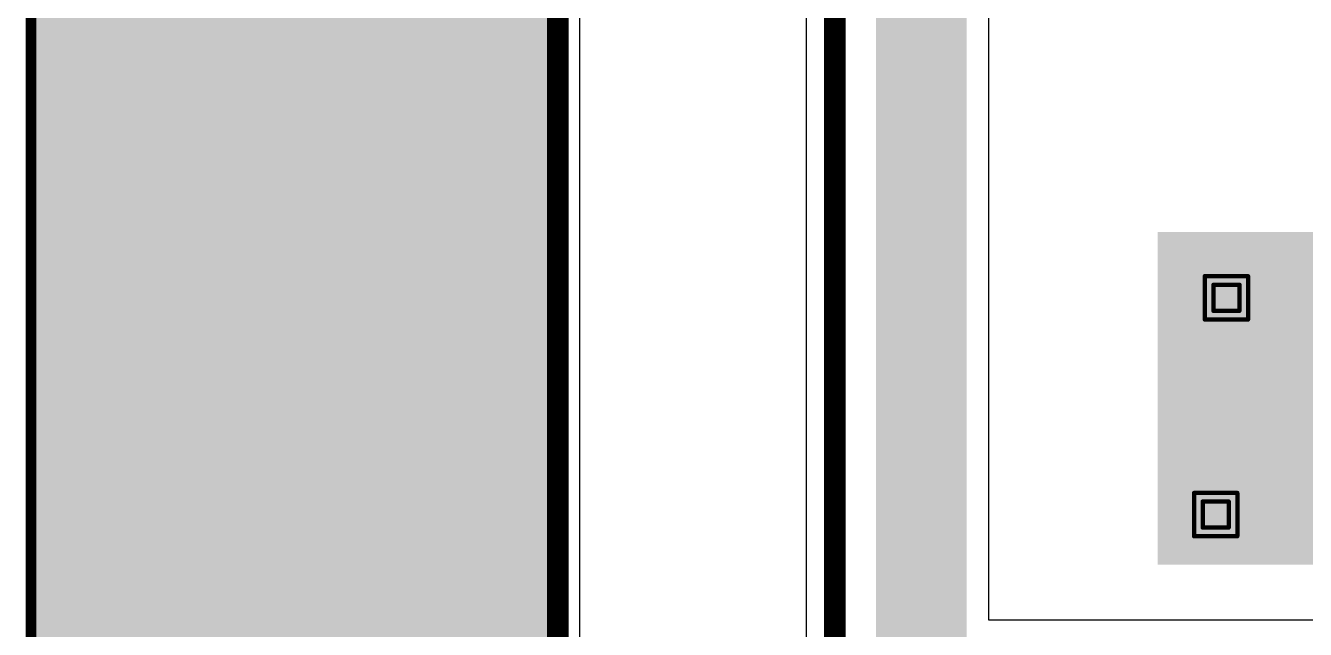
# Model space of a CAD drawing. Header units: inches. Extents: x -6 to 198, y 0 to 119.
# Drawn here: x -6.25 to 8.78, y 23.44 to 30.52 of the extents above; entities that cross this region are included whole.
import ezdxf

# ---------------------------------------------------------------- set-up
doc = ezdxf.new("R2010")
doc.units = ezdxf.units.IN
for name, color, linetype in [('Board Outline', 216, 'Continuous'), ('Bottom Layer', 5, 'Continuous'), ('Bottom Solder', 6, 'Continuous'), ('Drill Drawing', 1, 'Continuous'), ('Keep-Out Layer', 6, 'Continuous'), ('Top Layer', 1, 'Continuous'), ('Top Overlay', 2, 'Continuous'), ('Top Paste', 8, 'Continuous'), ('Top Solder', 216, 'Continuous'), ('Via Holes', 16, 'Continuous')]:
    doc.layers.add(name, color=color, linetype=linetype)

# ---------------------------------------------------------------- blocks, each defined once
blk = doc.blocks.new('41_SMD_M______31')
at = {"layer": 'Keep-Out Layer'}
blk.add_hatch(color=6, dxfattribs=at).paths.add_polyline_path([(-9.045, 10.287), (9.04, 10.287), (9.04, 16.383), (-9.045, 16.383)])
at = {"layer": 'Top Layer'}
blk.add_hatch(color=1, dxfattribs=at).paths.add_polyline_path([(-3.35, 3.11), (0.35, 3.11), (0.35, -0.59), (-3.35, -0.59)])
at = {"layer": 'Top Overlay'}
for points in [[(-5.281, 15.367), (-2.741, 15.367), (-2.741, 15.9), (-5.281, 15.9)], [(-2.741, 13.36), (-2.741, 15.9), (-3.274, 15.9), (-3.274, 13.36)], [(-1.267, 15.367), (1.273, 15.367), (1.273, 15.9), (-1.267, 15.9)], [(-0.734, 13.36), (-0.734, 15.9), (-1.267, 15.9), (-1.267, 13.36)], [(0.739, 15.9), (0.739, 13.36), (1.273, 13.36), (1.273, 15.9)], [(2.746, 15.367), (5.286, 15.367), (5.286, 15.9), (2.746, 15.9)], [(3.279, 13.36), (3.279, 15.9), (2.746, 15.9), (2.746, 13.36)], [(-3.274, 13.36), (-0.734, 13.36), (-0.734, 13.894), (-3.274, 13.894)], [(0.739, 13.36), (3.279, 13.36), (3.279, 13.894), (0.739, 13.894)]]:
    blk.add_hatch(color=2, dxfattribs=at).paths.add_polyline_path(points)
at = {"layer": 'Top Paste'}
blk.add_hatch(color=8, dxfattribs=at).paths.add_polyline_path([(-3.35, 3.11), (0.35, 3.11), (0.35, -0.59), (-3.35, -0.59)])
at = {"layer": 'Top Solder'}
blk.add_hatch(color=216, dxfattribs=at).paths.add_polyline_path([(-3.452, 3.212), (0.452, 3.212), (0.452, -0.692), (-3.452, -0.692)])
at = {"layer": 'Top Overlay'}
for points in [[(9.091, 16.434, 0.127, 0.127, 0), (-9.096, 16.434, 0.127, 0.127, 0)], [(9.086, 10.244, 0.127, 0.127, 0), (-9.096, 10.244, 0.127, 0.127, 0)]]:
    blk.add_lwpolyline(points, format="xyseb", dxfattribs=at)

msp = doc.modelspace()

# ---------------------------------------------------------------- hatches: boundary and pattern name
at = {"layer": 'Bottom Layer'}
msp.add_hatch(color=5, dxfattribs=at).paths.add_polyline_path([(3.734, 20.145), (4.801, 20.145), (4.801, 40.498), (3.734, 40.498)])
h = msp.add_hatch(color=5, dxfattribs=at)
edge = h.paths.add_edge_path()
edge.add_arc((7.849, 27.33), 0.3, 0, 360)
h = msp.add_hatch(color=5, dxfattribs=at)
edge = h.paths.add_edge_path()
edge.add_arc((7.723, 24.787), 0.3, 0, 360)
at = {"layer": 'Bottom Solder'}
h = msp.add_hatch(color=6, dxfattribs=at)
edge = h.paths.add_edge_path()
edge.add_arc((7.849, 27.33), 0.402, 0, 360)
h = msp.add_hatch(color=6, dxfattribs=at)
edge = h.paths.add_edge_path()
edge.add_arc((7.723, 24.787), 0.402, 0, 360)
at = {"layer": 'Top Layer'}
h = msp.add_hatch(color=1, dxfattribs=at)
edge = h.paths.add_edge_path()
edge.add_arc((7.849, 27.33), 0.3, 0, 360)
h = msp.add_hatch(color=1, dxfattribs=at)
edge = h.paths.add_edge_path()
edge.add_arc((7.723, 24.787), 0.3, 0, 360)
at = {"layer": 'Top Solder'}
h = msp.add_hatch(color=216, dxfattribs=at)
edge = h.paths.add_edge_path()
edge.add_arc((7.849, 27.33), 0.402, 0, 360)
h = msp.add_hatch(color=216, dxfattribs=at)
edge = h.paths.add_edge_path()
edge.add_arc((7.723, 24.787), 0.402, 0, 360)
at = {"layer": 'Via Holes'}
h = msp.add_hatch(color=7, dxfattribs=at)
edge = h.paths.add_edge_path()
edge.add_arc((7.849, 27.33), 0.15, 0, 360)
h = msp.add_hatch(color=7, dxfattribs=at)
edge = h.paths.add_edge_path()
edge.add_arc((7.723, 24.787), 0.15, 0, 360)

# ---------------------------------------------------------------- linework, layer by layer
at = {"layer": 'Board Outline'}
msp.add_lwpolyline([(0, 0, 0.254, 0.254, 0), (0, 55, 0.254, 0.254, 0)], format="xyseb", dxfattribs=at)
at = {"layer": 'Bottom Layer'}
for p, q in [((0.259, 4.271), (0.259, 50.729)), ((2.915, 44.532), (2.915, 18.36)), ((5.06, 23.547), (5.06, 34.514)), ((15.612, 23.547), (5.06, 23.547))]:
    msp.add_line(p, q, dxfattribs=at)
msp.add_lwpolyline([(3.252, 18.36, 0.254, 0.254, 0), (3.252, 44.532, 0.254, 0.254, 0)], format="xyseb", dxfattribs=at)
at = {"layer": 'Drill Drawing'}
for points in [[(7.595, 27.584, 0.0508, 0.0508, 0), (8.103, 27.584, 0.0508, 0.0508, 0)], [(7.595, 27.076, 0.0508, 0.0508, 0), (7.595, 27.584, 0.0508, 0.0508, 0)], [(7.696, 27.483, 0.0508, 0.0508, 0), (8.001, 27.483, 0.0508, 0.0508, 0)], [(7.696, 27.178, 0.0508, 0.0508, 0), (7.696, 27.483, 0.0508, 0.0508, 0)], [(8.001, 27.178, 0.0508, 0.0508, 0), (8.001, 27.483, 0.0508, 0.0508, 0)], [(8.103, 27.076, 0.0508, 0.0508, 0), (8.103, 27.584, 0.0508, 0.0508, 0)], [(7.696, 27.178, 0.0508, 0.0508, 0), (8.001, 27.178, 0.0508, 0.0508, 0)], [(7.595, 27.076, 0.0508, 0.0508, 0), (8.103, 27.076, 0.0508, 0.0508, 0)], [(7.469, 25.041, 0.0508, 0.0508, 0), (7.977, 25.041, 0.0508, 0.0508, 0)], [(7.469, 24.533, 0.0508, 0.0508, 0), (7.469, 25.041, 0.0508, 0.0508, 0)], [(7.57, 24.94, 0.0508, 0.0508, 0), (7.875, 24.94, 0.0508, 0.0508, 0)], [(7.57, 24.635, 0.0508, 0.0508, 0), (7.57, 24.94, 0.0508, 0.0508, 0)], [(7.875, 24.635, 0.0508, 0.0508, 0), (7.875, 24.94, 0.0508, 0.0508, 0)], [(7.977, 24.533, 0.0508, 0.0508, 0), (7.977, 25.041, 0.0508, 0.0508, 0)], [(7.57, 24.635, 0.0508, 0.0508, 0), (7.875, 24.635, 0.0508, 0.0508, 0)], [(7.469, 24.533, 0.0508, 0.0508, 0), (7.977, 24.533, 0.0508, 0.0508, 0)]]:
    msp.add_lwpolyline(points, format="xyseb", dxfattribs=at)
for points in [[(7.582, 27.584, 0.0254, 0.0254, 1), (7.607, 27.584, 0.0254, 0.0254, 1)], [(7.582, 27.584, 0.0254, 0.0254, 1), (7.607, 27.584, 0.0254, 0.0254, 1)], [(7.684, 27.483, 0.0254, 0.0254, 1), (7.709, 27.483, 0.0254, 0.0254, 1)], [(7.684, 27.483, 0.0254, 0.0254, 1), (7.709, 27.483, 0.0254, 0.0254, 1)], [(7.988, 27.483, 0.0254, 0.0254, 1), (8.014, 27.483, 0.0254, 0.0254, 1)], [(7.988, 27.483, 0.0254, 0.0254, 1), (8.014, 27.483, 0.0254, 0.0254, 1)], [(8.09, 27.584, 0.0254, 0.0254, 1), (8.115, 27.584, 0.0254, 0.0254, 1)], [(8.09, 27.584, 0.0254, 0.0254, 1), (8.115, 27.584, 0.0254, 0.0254, 1)], [(7.684, 27.178, 0.0254, 0.0254, 1), (7.709, 27.178, 0.0254, 0.0254, 1)], [(7.684, 27.178, 0.0254, 0.0254, 1), (7.709, 27.178, 0.0254, 0.0254, 1)], [(7.988, 27.178, 0.0254, 0.0254, 1), (8.014, 27.178, 0.0254, 0.0254, 1)], [(7.988, 27.178, 0.0254, 0.0254, 1), (8.014, 27.178, 0.0254, 0.0254, 1)], [(7.582, 27.076, 0.0254, 0.0254, 1), (7.607, 27.076, 0.0254, 0.0254, 1)], [(7.582, 27.076, 0.0254, 0.0254, 1), (7.607, 27.076, 0.0254, 0.0254, 1)], [(8.09, 27.076, 0.0254, 0.0254, 1), (8.115, 27.076, 0.0254, 0.0254, 1)], [(8.09, 27.076, 0.0254, 0.0254, 1), (8.115, 27.076, 0.0254, 0.0254, 1)], [(7.456, 25.041, 0.0254, 0.0254, 1), (7.481, 25.041, 0.0254, 0.0254, 1)], [(7.456, 25.041, 0.0254, 0.0254, 1), (7.481, 25.041, 0.0254, 0.0254, 1)], [(7.557, 24.94, 0.0254, 0.0254, 1), (7.583, 24.94, 0.0254, 0.0254, 1)], [(7.557, 24.94, 0.0254, 0.0254, 1), (7.583, 24.94, 0.0254, 0.0254, 1)], [(7.862, 24.94, 0.0254, 0.0254, 1), (7.888, 24.94, 0.0254, 0.0254, 1)], [(7.862, 24.94, 0.0254, 0.0254, 1), (7.888, 24.94, 0.0254, 0.0254, 1)], [(7.964, 25.041, 0.0254, 0.0254, 1), (7.989, 25.041, 0.0254, 0.0254, 1)], [(7.964, 25.041, 0.0254, 0.0254, 1), (7.989, 25.041, 0.0254, 0.0254, 1)], [(7.557, 24.635, 0.0254, 0.0254, 1), (7.583, 24.635, 0.0254, 0.0254, 1)], [(7.557, 24.635, 0.0254, 0.0254, 1), (7.583, 24.635, 0.0254, 0.0254, 1)], [(7.862, 24.635, 0.0254, 0.0254, 1), (7.888, 24.635, 0.0254, 0.0254, 1)], [(7.862, 24.635, 0.0254, 0.0254, 1), (7.888, 24.635, 0.0254, 0.0254, 1)], [(7.456, 24.533, 0.0254, 0.0254, 1), (7.481, 24.533, 0.0254, 0.0254, 1)], [(7.456, 24.533, 0.0254, 0.0254, 1), (7.481, 24.533, 0.0254, 0.0254, 1)], [(7.964, 24.533, 0.0254, 0.0254, 1), (7.989, 24.533, 0.0254, 0.0254, 1)], [(7.964, 24.533, 0.0254, 0.0254, 1), (7.989, 24.533, 0.0254, 0.0254, 1)]]:
    msp.add_lwpolyline(points, format="xyseb", close=True, dxfattribs=at)
at = {"layer": 'Top Layer'}
msp.add_line((0.259, 4.271), (0.259, 50.729), dxfattribs=at)

# ---------------------------------------------------------------- block references
at = {"rotation": 90}
msp.add_blockref('41_SMD_M______31', (10.252, 27.651), dxfattribs=at)

doc.saveas('drawing.dxf')
